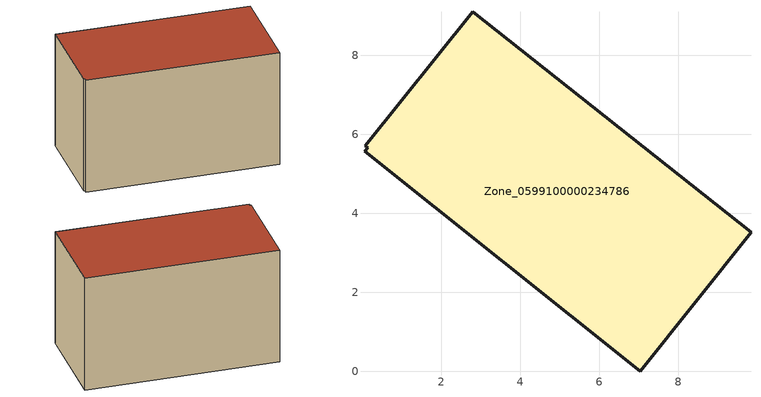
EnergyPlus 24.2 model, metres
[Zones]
Zone_0599100000234786
 floor ground (C_G): 7.03,0 0.06,5.57 0.13,5.66 0.07,5.7 2.79,9.11 9.84,3.52 z0.51
 wall outside (C_F): 7.03,0 9.84,3.52 2.79,9.11 0.07,5.7 0.13,5.66 0.06,5.57 7.03,0 z0.51:6.11
 roof outside (C_R): 0.06,5.57 7.03,0 9.84,3.52 2.79,9.11 0.07,5.7 0.13,5.66 z6.11
[BUILDING]
Pand.0599100000234786: North Axis=0; Terrain=City; Loads Convergence Tolerance Value=0.04; Temperature Convergence Tolerance Value=0.4; Solar Distribution=FullExterior; Maximum Number of Warmup Days=25; Minimum Number of Warmup Days=1
[Site:Location]
Rotterdam.The.Hague.AP_ZH_NLD Design_Conditions: Latitude=51.96; Longitude=4.45; Time Zone=1; Elevation=-4.5
[SITE:GROUNDTEMPERATURE:BUILDINGSURFACE]
18, 18, 18, 18, 18, 18, 18, 18, 18, 18, 18, 18
[MATERIAL] Thermal Absorptance=0.9; Solar Absorptance=0.7; Visible Absorptance=0.7
Name | Roughness | Thickness | Conductivity | Density | Specific Heat
G.TC.1946-1964 | MediumSmooth | 0.15 | 1 | 540 | 1210
F.TC.1946-1964 | Rough | 0.3 | 0.857143 | 1920 | 840
R.TC.1946-1964 | MediumRough | 0.2 | 0.235294 | 1500 | 1000
[CONSTRUCTION]
C_G: G.TC.1946-1964
C_F: F.TC.1946-1964
C_R: R.TC.1946-1964
[ZONE]
Zone_0599100000234786: Type=1; Multiplier=1; Ceiling Height=Autocalculate; Volume=Autocalculate; Floor Area=autocalculate; Part of Total Floor Area=Yes
[ZONEINFILTRATION:DESIGNFLOWRATE]
Infil_Zone_0599100000234786: Zone or ZoneList or Space or SpaceList=Zone_0599100000234786; Schedule=AlwaysOn; Design Flow Rate Calculation Method=Flow/Area; Flow Rate per Floor Area=0.003; Constant Term Coefficient=1; Temperature Term Coefficient=0; Velocity Term Coefficient=0; Velocity Squared Term Coefficient=0
[HVACTEMPLATE:ZONE:IDEALLOADSAIRSYSTEM]
Zone_0599100000234786: Maximum Heating Supply Air Temperature=50; Minimum Cooling Supply Air Temperature=13; Maximum Heating Supply Air Humidity Ratio=0.0156; Minimum Cooling Supply Air Humidity Ratio=0.0077; Heating Limit=NoLimit; Cooling Limit=NoLimit; Dehumidification Control Type=ConstantSensibleHeatRatio; Cooling Sensible Heat Ratio=0.7; Dehumidification Setpoint=60; Humidification Control Type=None; Humidification Setpoint=30; Outdoor Air Method=None; Outdoor Air Flow Rate per Person=0.00944; Outdoor Air Flow Rate per Zone Floor Area=0; Outdoor Air Flow Rate per Zone=0; Demand Controlled Ventilation Type=None; Outdoor Air Economizer Type=NoEconomizer; Heat Recovery Type=None; Sensible Heat Recovery Effectiveness=0.7; Latent Heat Recovery Effectiveness=0.65
[ZONECONTROL:THERMOSTAT]
ThermostatControl_Zone_0599100000234786: Zone or ZoneList=Zone_0599100000234786; Control Type Schedule=DualSetpointControlType; Control 1=Thermostat_Zone_0599100000234786; Temperature Difference Between Cutout And Setpoint=0
[THERMOSTATSETPOINT:DUALSETPOINT]
Thermostat_Zone_0599100000234786: Heating Setpoint Temperature Schedule=HeatingSetpoint_Zone_0599100000234786; Cooling Setpoint Temperature Schedule=CoolingSetpoint_Zone_0599100000234786
[SCHEDULE:COMPACT]
HeatingSetpoint_Zone_0599100000234786: Through: 12/31, For: AllDays, Until: 24:00, 21
CoolingSetpoint_Zone_0599100000234786: Through: 12/31, For: AllDays, Until: 24:00, 24
DualSetpointControlType: Through: 12/31, For: AllDays, Until: 24:00, 4
AlwaysOn: Through: 12/31, For: AllDays, Until: 24:00, 1
